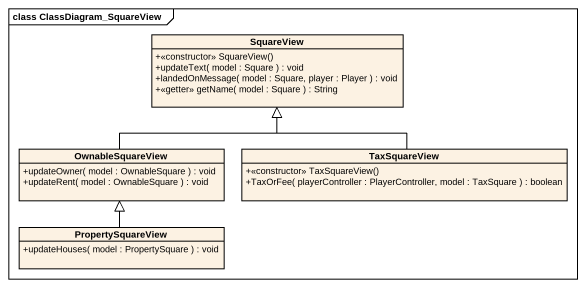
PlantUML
@startuml
mainframe class ClassDiagram_SquareView
hide circle
hide empty members
skinparam classAttributeIconSize 0
class SquareView {
  +<<constructor>> SquareView()
  +updateText( model : Square ) : void
  +landedOnMessage( model : Square, player : Player ) : void
  +<<getter>> getName( model : Square ) : String
}
class OwnableSquareView {
  +updateOwner( model : OwnableSquare ) : void
  +updateRent( model : OwnableSquare ) : void
}
class TaxSquareView {
  +<<constructor>> TaxSquareView()
  +TaxOrFee( playerController : PlayerController, model : TaxSquare ) : boolean
}
class PropertySquareView {
  +updateHouses( model : PropertySquare ) : void
}
OwnableSquareView -up-|> SquareView
TaxSquareView -up-|> SquareView
PropertySquareView -up-|> OwnableSquareView
@enduml
